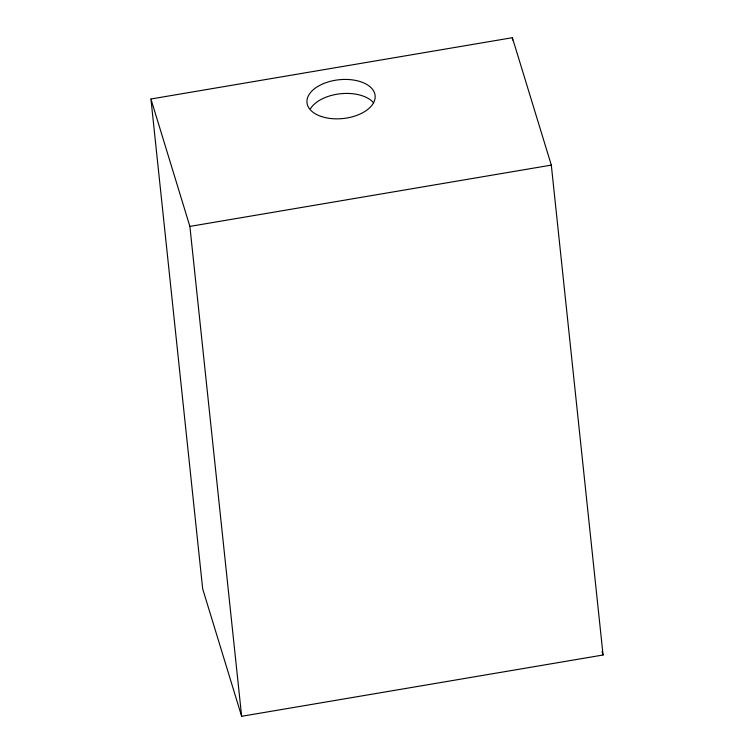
<?xml version="1.0" encoding="UTF-8"?>
<svg xmlns="http://www.w3.org/2000/svg" width="754" height="754" viewBox="0 0 754 754"><rect width="100%" height="100%" fill="white"/><g stroke="black" fill="none" stroke-linecap="round" stroke-linejoin="round"><path stroke-width="1.13" d="M150.932 99L512.362 37.7L551.315 165.107L603.068 655L241.638 716.3L202.685 588.893L150.932 99L189.885 226.407L241.638 716.3M189.885 226.407L551.315 165.107M602.041 651.654L603.068 655M512.362 37.7L512.607 40.037M310.535 108.633A34.241 19.491 -6 0 1 341.204 93.675A34.241 19.491 -6 0 1 373.522 102.733M321.364 116.512A34.241 19.491 -6 0 0 375.03 98.51A34.241 19.491 -6 0 0 326.784 82.375A34.241 19.491 -6 0 0 321.364 116.512"/></g></svg>
